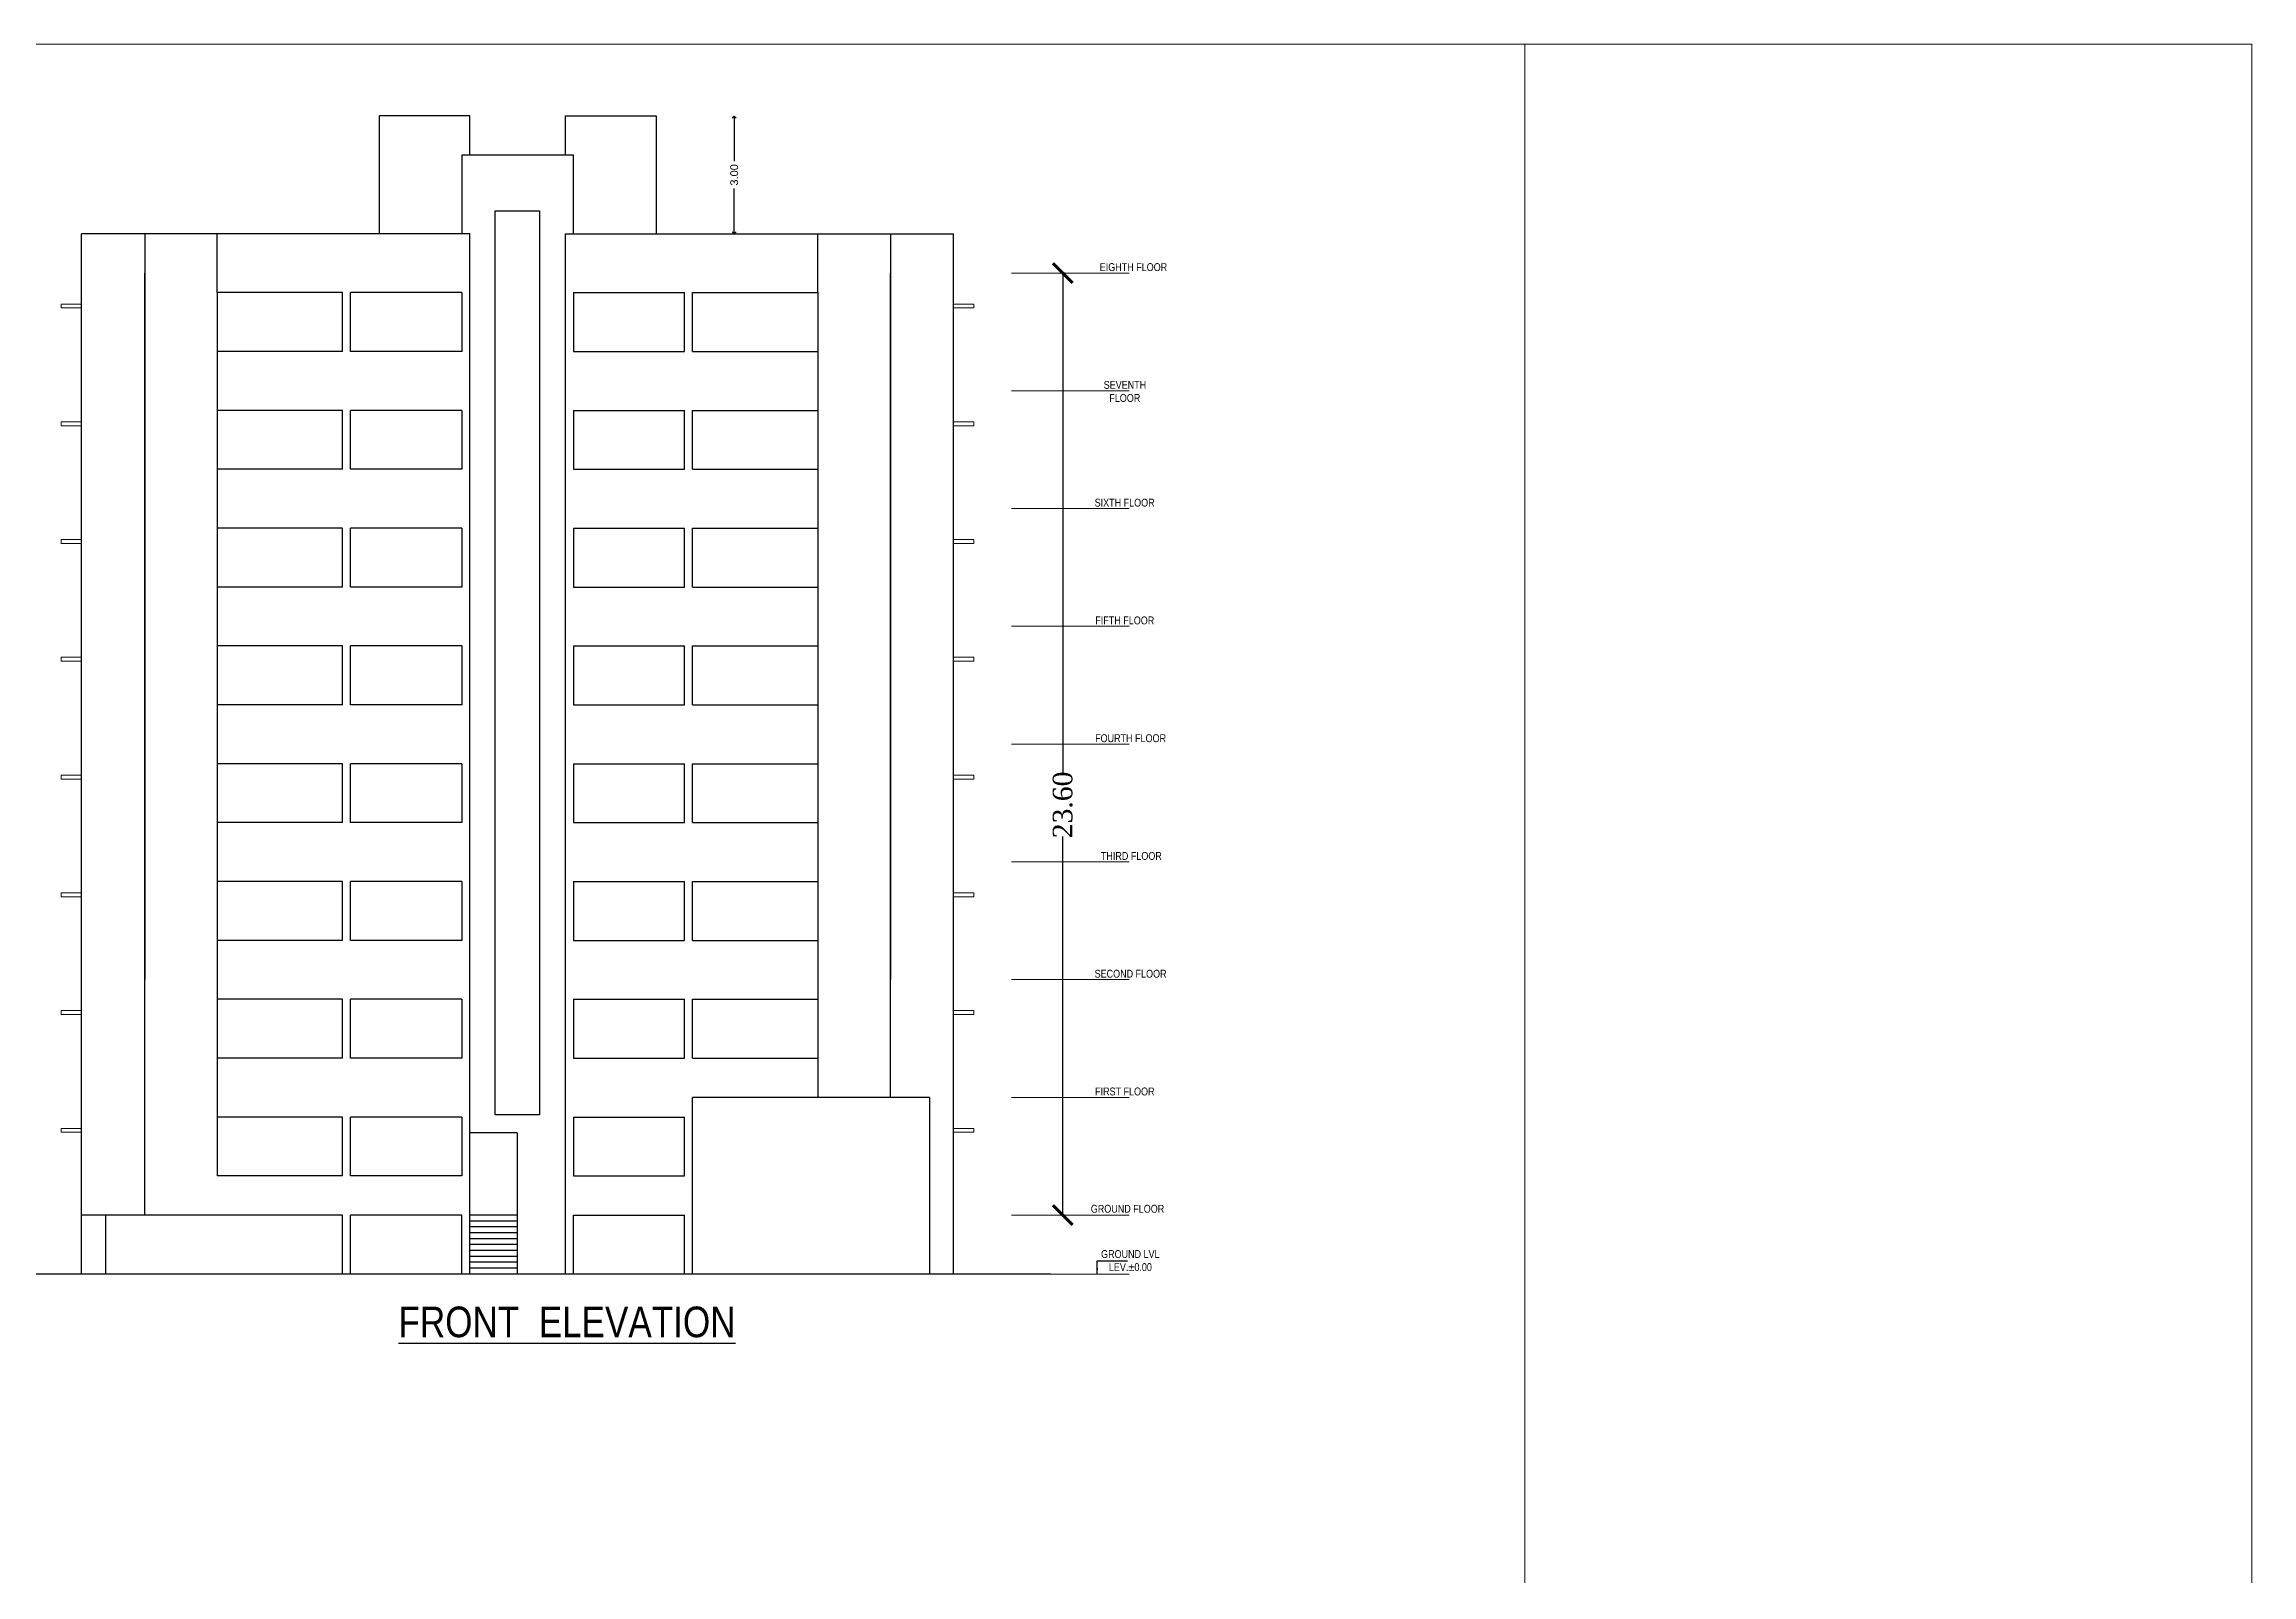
# Model space of a CAD drawing. Header units: metres. Extents: x 0 to 63445, y 32350 to 32804.
# Drawn here: x 63388.3 to 63444.5, y 32765.5 to 32804.5 of the extents above; entities that cross this region are included whole.
import ezdxf

# ---------------------------------------------------------------- set-up
doc = ezdxf.new("R2010")
doc.units = ezdxf.units.M
doc.header["$MEASUREMENT"] = 0
doc.header["$PDMODE"] = 34
doc.header["$PDSIZE"] = -10
doc.linetypes.add('ACAD_ISO03W100', pattern=[30, 12, -18])
doc.linetypes.add('CONTINULUS', pattern=[0])
doc.layers.get('0').update_dxf_attribs({"lineweight": 25})
doc.layers.add('ar-text', color=33, linetype='Continuous')
for name, color, linetype, lineweight in [('ar-win out', 5, 'Continuous', 9), ('ELEVATION', 142, 'Continuous', 9), ('s-thin', 2, 'Continuous', 13), ('wall', 7, 'Continuous', 30)]:
    doc.layers.add(name, color=color, linetype=linetype, lineweight=lineweight)
doc.layers.add('BLK_1_MUMTY_HT', color=7, linetype='Continuous', plot=False)
doc.styles.add('ananya', font='ARIALN.TTF')
doc.styles.add('Arial', font='arial.ttf', dxfattribs={"height": 0.2})
doc.styles.add('roman', font='romans.shx', dxfattribs={"width": 0.8})
doc.styles.add('style2', font='arial.ttf', dxfattribs={"height": 0.25})
doc.styles.add('TNR', font='times.ttf', dxfattribs={"height": 0.5})
doc.dimstyles.new('ARCHANA', dxfattribs={"dimscale": 0, "dimtxt": 0.5, "dimasz": 0.5, "dimexe": 0, "dimexo": 0, "dimgap": 0, "dimtad": 0, "dimzin": 0, "dimdsep": 46, "dimtxsty": 'TNR', "dimblk": 'ARCHTICK', "dimcen": 0.09, "dimclrd": 36, "dimclre": 36, "dimclrt": 7, "dimadec": 0, "dimazin": 0, "dimtfac": 1, "dimtofl": 0, "dimtmove": 0, "dimatfit": 3, "dimldrblk": 'ARCHTICK', "dimfxl": 1, "dimfrac": 2, "dimtolj": 1, "dimtzin": 0, "dimlwd": -1, "dimlwe": -1, "dimarcsym": 0})
doc.dimstyles.new('INT DIM', dxfattribs={"dimtxt": 0.3, "dimasz": 0.1, "dimexe": 0.18, "dimexo": 0.0625, "dimgap": 0.09, "dimtad": 0, "dimzin": 0, "dimdsep": 46, "dimtxsty": 'style2', "dimblk": 'OPEN90', "dimcen": 0.09, "dimse1": 1, "dimse2": 1, "dimclrd": 250, "dimclrt": 256, "dimadec": 0, "dimazin": 0, "dimtfac": 1, "dimtofl": 0, "dimtmove": 0, "dimatfit": 3, "dimfxl": 0.18, "dimtolj": 1, "dimtzin": 0, "dimlwd": -1, "dimarcsym": 0})
doc.dimstyles.new('meter', dxfattribs={"dimscale": 0, "dimtxt": 0.175, "dimasz": 0.15, "dimexe": 0.15, "dimexo": 0.15, "dimgap": 0.15, "dimtad": 0, "dimtoh": 1, "dimdec": 3, "dimzin": 1, "dimdsep": 46, "dimtxsty": 'roman', "dimblk": 'ARCHTICK', "dimcen": 0.09, "dimclrd": 256, "dimclre": 256, "dimclrt": 256, "dimadec": 0, "dimazin": 0, "dimtfac": 1, "dimtdec": 3, "dimtofl": 0, "dimtmove": 1, "dimatfit": 0, "dimfxl": 1, "dimtolj": 1, "dimtzin": 0, "dimlwd": -1, "dimlwe": -1, "dimarcsym": 1})

# ---------------------------------------------------------------- blocks, each defined once
blk = doc.blocks.new('_ArchTick')
at = {"color": 0, "linetype": 'ByBlock', "const_width": 0.15}
blk.add_lwpolyline([(-0.5, -0.5), (0.5, 0.5)], dxfattribs=at)
blk = doc.blocks.new('*D305')
at = {"layer": 'Defpoints', "color": 0, "ltscale": 0.5, "transparency": 16777216}
for p in [(63414.23, 32798.646), (63414.281, 32798.646), (63414.281, 32774.646)]:
    blk.add_point(p, dxfattribs=at)
at = {"layer": 'wall', "color": 36, "ltscale": 0.5, "transparency": 16777216}
for p, q in [((63414.281, 32798.646), (63414.23, 32798.646)), ((63414.23, 32798.646), (63414.23, 32785.907)), ((63414.23, 32774.646), (63414.23, 32784.288)), ((63414.281, 32774.646), (63414.23, 32774.646))]:
    blk.add_line(p, q, dxfattribs=at)
at = {"layer": 'wall', "color": 36, "ltscale": 0.5, "transparency": 16777216, "xscale": 0.5, "yscale": 0.5, "zscale": 0.5}
for p, rotation in [((63414.23, 32798.646), 90), ((63414.23, 32774.646), 270)]:
    blk.add_blockref('_ArchTick', p, dxfattribs=dict(at, rotation=rotation))
at = {"layer": 'wall', "color": 7, "ltscale": 0.5, "transparency": 16777216, "insert": (63414.23, 32785.097), "char_height": 0.5, "attachment_point": 5, "rotation": 90, "style": 'TNR'}
blk.add_mtext('\\A1;23.60', dxfattribs=at)
blk = doc.blocks.new('_Open90')
at = {"color": 0, "linetype": 'ByBlock', "lineweight": -2}
for p, q in [((0, 0), (-1, 0)), ((-0.5, 0.5), (0, 0)), ((0, 0), (-0.5, -0.5))]:
    blk.add_line(p, q, dxfattribs=at)
blk = doc.blocks.new('*D381')
at = {"layer": 'BLK_1_MUMTY_HT', "color": 250, "ltscale": 0.05, "transparency": 16777216}
for p, q in [((63405.859, 32802.546), (63405.859, 32801.496)), ((63405.859, 32799.746), (63405.859, 32800.797))]:
    blk.add_line(p, q, dxfattribs=at)
at = {"layer": 'Defpoints', "color": 0, "linetype": 'CONTINULUS', "ltscale": 0.05, "transparency": 16777216}
for p in [(63403.867, 32802.646), (63405.859, 32802.646), (63403.173, 32799.646)]:
    blk.add_point(p, dxfattribs=at)
at = {"layer": 'BLK_1_MUMTY_HT', "color": 250, "linetype": 'CONTINULUS', "ltscale": 0.05, "transparency": 16777216, "xscale": 0.1, "yscale": 0.1, "zscale": 0.1}
for p, rotation in [((63405.859, 32802.646), 90), ((63405.859, 32799.646), 270)]:
    blk.add_blockref('_Open90', p, dxfattribs=dict(at, rotation=rotation))
at = {"layer": 'BLK_1_MUMTY_HT', "linetype": 'CONTINULUS', "ltscale": 0.05, "transparency": 16777216, "insert": (63405.859, 32801.146), "char_height": 0.2, "attachment_point": 5, "rotation": 90, "style": 'Arial', "bg_fill": 3, "box_fill_scale": 1.25, "bg_fill_color": 256, "bg_fill_true_color": 13158600, "bg_fill_transparency": 0}
blk.add_mtext('\\A1;3.00', dxfattribs=at)

msp = doc.modelspace()

# ---------------------------------------------------------------- linework, layer by layer
at = {"layer": 'ar-win out'}
for points in [[(63389.2305, 32797.8562), (63388.7147, 32797.8562), (63388.7147, 32797.7562), (63389.2305, 32797.7562)], [(63411.4479, 32797.8562), (63411.9637, 32797.8562), (63411.9637, 32797.7562), (63411.4479, 32797.7562)], [(63389.2305, 32794.8562), (63388.7147, 32794.8562), (63388.7147, 32794.7562), (63389.2305, 32794.7562)], [(63411.4479, 32794.8562), (63411.9637, 32794.8562), (63411.9637, 32794.7562), (63411.4479, 32794.7562)], [(63389.2305, 32791.8562), (63388.7147, 32791.8562), (63388.7147, 32791.7562), (63389.2305, 32791.7562)], [(63411.4479, 32791.8562), (63411.9637, 32791.8562), (63411.9637, 32791.7562), (63411.4479, 32791.7562)], [(63389.2305, 32788.8562), (63388.7147, 32788.8562), (63388.7147, 32788.7562), (63389.2305, 32788.7562)], [(63411.4479, 32788.8562), (63411.9637, 32788.8562), (63411.9637, 32788.7562), (63411.4479, 32788.7562)], [(63389.2305, 32785.8562), (63388.7147, 32785.8562), (63388.7147, 32785.7562), (63389.2305, 32785.7562)], [(63411.4479, 32785.8562), (63411.9637, 32785.8562), (63411.9637, 32785.7562), (63411.4479, 32785.7562)], [(63389.2305, 32782.8562), (63388.7147, 32782.8562), (63388.7147, 32782.7562), (63389.2305, 32782.7562)], [(63411.4479, 32782.8562), (63411.9637, 32782.8562), (63411.9637, 32782.7562), (63411.4479, 32782.7562)], [(63389.2305, 32779.8562), (63388.7147, 32779.8562), (63388.7147, 32779.7562), (63389.2305, 32779.7562)], [(63411.4479, 32779.8562), (63411.9637, 32779.8562), (63411.9637, 32779.7562), (63411.4479, 32779.7562)], [(63389.2305, 32776.8562), (63388.7147, 32776.8562), (63388.7147, 32776.7562), (63389.2305, 32776.7562)], [(63411.4479, 32776.8562), (63411.9637, 32776.8562), (63411.9637, 32776.7562), (63411.4479, 32776.7562)]]:
    msp.add_lwpolyline(points, dxfattribs=at)
at = {"layer": 'ELEVATION', "ltscale": 20}
msp.add_line((63425.9956, 32728.8756), (63426.0049, 32804.4763), dxfattribs=at)
msp.add_lwpolyline([(63302.519, 32713.7378), (63444.5259, 32713.7378), (63444.5259, 32804.4763), (63302.519, 32804.4763)], close=True, dxfattribs=at)
at = {"layer": 's-thin', "linetype": 'ACAD_ISO03W100', "ltscale": 0.25}
for p, q in [((63412.9258, 32798.6462), (63416.6085, 32798.6462)), ((63412.9258, 32795.6462), (63416.6085, 32795.6462)), ((63412.9258, 32792.6462), (63416.6085, 32792.6462)), ((63412.9258, 32789.6462), (63416.6085, 32789.6462)), ((63412.9258, 32786.6462), (63416.6085, 32786.6462)), ((63412.9258, 32783.6462), (63416.6085, 32783.6462)), ((63412.9258, 32780.6462), (63416.6085, 32780.6462)), ((63412.9258, 32777.6462), (63416.6085, 32777.6462)), ((63412.9258, 32774.6462), (63416.6085, 32774.6462)), ((63412.9258, 32773.1462), (63416.871, 32773.1462))]:
    msp.add_line(p, q, dxfattribs=at)
at = {"layer": 'wall', "ltscale": 0.5}
for p, q in [((63399.12, 32802.6464), (63396.8116, 32802.6464)), ((63396.8116, 32802.6464), (63396.8116, 32799.6462)), ((63399.12, 32801.6462), (63399.12, 32802.6464)), ((63401.5584, 32802.6464), (63403.8668, 32802.6464)), ((63401.5584, 32801.6462), (63401.5584, 32802.6464)), ((63403.8668, 32802.6464), (63403.8668, 32799.6462)), ((63401.7616, 32801.6462), (63398.9167, 32801.6462)), ((63398.9167, 32801.6462), (63398.9167, 32799.6462)), ((63401.7616, 32799.6462), (63401.7616, 32801.6462)), ((63389.2305, 32773.1462), (63389.2305, 32799.6462)), ((63399.12, 32799.6462), (63389.2305, 32799.6462)), ((63390.8393, 32799.6462), (63390.8393, 32780.6462)), ((63392.6893, 32798.1462), (63392.6893, 32799.6462)), ((63399.12, 32773.1462), (63399.12, 32799.6462)), ((63401.5584, 32773.1462), (63401.5584, 32799.6462)), ((63401.5584, 32799.6462), (63411.4479, 32799.6462)), ((63407.9891, 32798.1462), (63407.9891, 32799.6462)), ((63409.8391, 32799.6462), (63409.8391, 32780.6462)), ((63411.4479, 32773.1462), (63411.4479, 32799.6462)), ((63390.8393, 32774.6462), (63390.8393, 32798.6462)), ((63409.8391, 32777.6462), (63409.8391, 32798.6462)), ((63395.8814, 32798.1462), (63392.6893, 32798.1462)), ((63392.6893, 32798.1462), (63392.6893, 32775.6462)), ((63395.8814, 32796.6462), (63395.8814, 32798.1462)), ((63398.9167, 32798.1462), (63396.0846, 32798.1462)), ((63396.0846, 32796.6462), (63396.0846, 32798.1462)), ((63398.9167, 32798.1462), (63398.9167, 32796.6462)), ((63401.7616, 32798.1462), (63404.5938, 32798.1462)), ((63401.7616, 32798.1462), (63401.7616, 32796.6462)), ((63404.5938, 32796.6462), (63404.5938, 32798.1462)), ((63404.797, 32798.1462), (63407.9891, 32798.1462)), ((63404.797, 32796.6462), (63404.797, 32798.1462)), ((63407.9891, 32798.1462), (63407.9891, 32777.6462)), ((63395.8814, 32796.6462), (63392.6893, 32796.6462)), ((63398.9167, 32796.6462), (63396.0846, 32796.6462)), ((63401.7616, 32796.6462), (63404.5938, 32796.6462)), ((63404.797, 32796.6462), (63407.9891, 32796.6462)), ((63395.8814, 32795.1462), (63392.6893, 32795.1462)), ((63392.6893, 32795.1462), (63392.6893, 32793.6462)), ((63395.8814, 32793.6462), (63395.8814, 32795.1462)), ((63398.9167, 32795.1462), (63396.0846, 32795.1462)), ((63396.0846, 32793.6462), (63396.0846, 32795.1462)), ((63398.9167, 32795.1462), (63398.9167, 32793.6462)), ((63401.7616, 32795.1462), (63404.5938, 32795.1462)), ((63401.7616, 32795.1462), (63401.7616, 32793.6462)), ((63404.5938, 32793.6462), (63404.5938, 32795.1462)), ((63404.797, 32795.1462), (63407.9891, 32795.1462)), ((63404.797, 32793.6462), (63404.797, 32795.1462)), ((63407.9891, 32795.1462), (63407.9891, 32793.6462)), ((63395.8814, 32793.6462), (63392.6893, 32793.6462)), ((63398.9167, 32793.6462), (63396.0846, 32793.6462)), ((63401.7616, 32793.6462), (63404.5938, 32793.6462)), ((63404.797, 32793.6462), (63407.9891, 32793.6462)), ((63395.8814, 32792.1462), (63392.6893, 32792.1462)), ((63392.6893, 32792.1462), (63392.6893, 32790.6462)), ((63395.8814, 32790.6462), (63395.8814, 32792.1462)), ((63398.9167, 32792.1462), (63396.0846, 32792.1462)), ((63396.0846, 32790.6462), (63396.0846, 32792.1462)), ((63398.9167, 32792.1462), (63398.9167, 32790.6462)), ((63401.7616, 32792.1462), (63404.5938, 32792.1462)), ((63401.7616, 32792.1462), (63401.7616, 32790.6462)), ((63404.5938, 32790.6462), (63404.5938, 32792.1462)), ((63404.797, 32792.1462), (63407.9891, 32792.1462)), ((63404.797, 32790.6462), (63404.797, 32792.1462)), ((63407.9891, 32792.1462), (63407.9891, 32790.6462)), ((63395.8814, 32790.6462), (63392.6893, 32790.6462)), ((63398.9167, 32790.6462), (63396.0846, 32790.6462)), ((63401.7616, 32790.6462), (63404.5938, 32790.6462)), ((63404.797, 32790.6462), (63407.9891, 32790.6462)), ((63395.8814, 32789.1462), (63392.6893, 32789.1462)), ((63392.6893, 32789.1462), (63392.6893, 32787.6462)), ((63395.8814, 32787.6462), (63395.8814, 32789.1462)), ((63398.9167, 32789.1462), (63396.0846, 32789.1462)), ((63396.0846, 32787.6462), (63396.0846, 32789.1462)), ((63398.9167, 32789.1462), (63398.9167, 32787.6462)), ((63401.7616, 32789.1462), (63404.5938, 32789.1462)), ((63401.7616, 32789.1462), (63401.7616, 32787.6462)), ((63404.5938, 32787.6462), (63404.5938, 32789.1462)), ((63404.797, 32789.1462), (63407.9891, 32789.1462)), ((63404.797, 32787.6462), (63404.797, 32789.1462)), ((63407.9891, 32789.1462), (63407.9891, 32787.6462)), ((63395.8814, 32787.6462), (63392.6893, 32787.6462)), ((63398.9167, 32787.6462), (63396.0846, 32787.6462)), ((63401.7616, 32787.6462), (63404.5938, 32787.6462)), ((63404.797, 32787.6462), (63407.9891, 32787.6462)), ((63395.8814, 32786.1462), (63392.6893, 32786.1462)), ((63392.6893, 32786.1462), (63392.6893, 32784.6462)), ((63395.8814, 32784.6462), (63395.8814, 32786.1462)), ((63398.9167, 32786.1462), (63396.0846, 32786.1462)), ((63396.0846, 32784.6462), (63396.0846, 32786.1462)), ((63398.9167, 32786.1462), (63398.9167, 32784.6462)), ((63401.7616, 32786.1462), (63404.5938, 32786.1462)), ((63401.7616, 32786.1462), (63401.7616, 32784.6462)), ((63404.5938, 32784.6462), (63404.5938, 32786.1462)), ((63404.797, 32786.1462), (63407.9891, 32786.1462)), ((63404.797, 32784.6462), (63404.797, 32786.1462)), ((63407.9891, 32786.1462), (63407.9891, 32784.6462)), ((63395.8814, 32784.6462), (63392.6893, 32784.6462)), ((63398.9167, 32784.6462), (63396.0846, 32784.6462)), ((63401.7616, 32784.6462), (63404.5938, 32784.6462)), ((63404.797, 32784.6462), (63407.9891, 32784.6462)), ((63395.8814, 32783.1462), (63392.6893, 32783.1462)), ((63392.6893, 32783.1462), (63392.6893, 32781.6462)), ((63395.8814, 32781.6462), (63395.8814, 32783.1462)), ((63398.9167, 32783.1462), (63396.0846, 32783.1462)), ((63396.0846, 32781.6462), (63396.0846, 32783.1462)), ((63398.9167, 32783.1462), (63398.9167, 32781.6462)), ((63401.7616, 32783.1462), (63404.5938, 32783.1462)), ((63401.7616, 32783.1462), (63401.7616, 32781.6462)), ((63404.5938, 32781.6462), (63404.5938, 32783.1462)), ((63404.797, 32783.1462), (63407.9891, 32783.1462)), ((63404.797, 32781.6462), (63404.797, 32783.1462)), ((63407.9891, 32783.1462), (63407.9891, 32781.6462)), ((63395.8814, 32781.6462), (63392.6893, 32781.6462)), ((63398.9167, 32781.6462), (63396.0846, 32781.6462)), ((63401.7616, 32781.6462), (63404.5938, 32781.6462)), ((63404.797, 32781.6462), (63407.9891, 32781.6462)), ((63395.8814, 32780.1462), (63392.6893, 32780.1462)), ((63392.6893, 32780.1462), (63392.6893, 32778.6462)), ((63395.8814, 32778.6462), (63395.8814, 32780.1462)), ((63398.9167, 32780.1462), (63396.0846, 32780.1462)), ((63396.0846, 32778.6462), (63396.0846, 32780.1462)), ((63398.9167, 32780.1462), (63398.9167, 32778.6462)), ((63401.7616, 32780.1462), (63404.5938, 32780.1462)), ((63401.7616, 32780.1462), (63401.7616, 32778.6462)), ((63404.5938, 32778.6462), (63404.5938, 32780.1462)), ((63404.797, 32780.1462), (63407.9891, 32780.1462)), ((63404.797, 32778.6462), (63404.797, 32780.1462)), ((63407.9891, 32780.1462), (63407.9891, 32778.6462)), ((63395.8814, 32778.6462), (63392.6893, 32778.6462)), ((63398.9167, 32778.6462), (63396.0846, 32778.6462)), ((63401.7616, 32778.6462), (63404.5938, 32778.6462)), ((63404.797, 32778.6462), (63407.9891, 32778.6462)), ((63395.8814, 32777.1462), (63392.6893, 32777.1462)), ((63392.6893, 32777.1462), (63392.6893, 32775.6462)), ((63395.8814, 32775.6462), (63395.8814, 32777.1462)), ((63396.0846, 32775.6462), (63396.0846, 32777.1462)), ((63398.9167, 32777.1462), (63396.0846, 32777.1462)), ((63398.9167, 32777.1462), (63398.9167, 32775.6462)), ((63401.7616, 32777.1462), (63404.5938, 32777.1462)), ((63401.7616, 32777.1462), (63401.7616, 32775.6462)), ((63404.5938, 32775.6462), (63404.5938, 32777.1462)), ((63404.797, 32773.1462), (63404.797, 32777.6462)), ((63410.8383, 32777.6462), (63404.797, 32777.6462)), ((63410.8383, 32777.6462), (63410.8383, 32773.1462)), ((63400.3319, 32776.7462), (63399.12, 32776.7462)), ((63400.3319, 32776.7462), (63400.3319, 32773.1462)), ((63395.8814, 32775.6462), (63392.6893, 32775.6462)), ((63398.9167, 32775.6462), (63396.0846, 32775.6462)), ((63401.7616, 32775.6462), (63404.5938, 32775.6462)), ((63395.8814, 32774.6462), (63389.2305, 32774.6462)), ((63389.8401, 32774.6462), (63389.8401, 32773.1462)), ((63395.8814, 32773.1462), (63395.8814, 32774.6462)), ((63398.9167, 32774.6462), (63396.0846, 32774.6462)), ((63396.0846, 32773.1462), (63396.0846, 32774.6462)), ((63398.9167, 32773.1462), (63398.9167, 32774.6462)), ((63400.3319, 32774.6462), (63399.12, 32774.6462)), ((63400.3319, 32774.4962), (63399.12, 32774.4962)), ((63400.3319, 32774.3462), (63399.12, 32774.3462)), ((63401.7616, 32773.1462), (63401.7616, 32774.6462)), ((63401.7616, 32774.6462), (63404.5938, 32774.6462)), ((63404.5938, 32773.1462), (63404.5938, 32774.6462)), ((63400.3319, 32774.1962), (63399.12, 32774.1962)), ((63400.3319, 32774.0462), (63399.12, 32774.0462)), ((63400.3319, 32773.8962), (63399.12, 32773.8962)), ((63400.3319, 32773.7462), (63399.12, 32773.7462)), ((63400.3319, 32773.5962), (63399.12, 32773.5962)), ((63400.3319, 32773.4462), (63399.12, 32773.4462)), ((63400.3319, 32773.2962), (63399.12, 32773.2962)), ((63413.9249, 32773.1462), (63386.803, 32773.1462))]:
    msp.add_line(p, q, dxfattribs=at)
msp.add_lwpolyline([(63399.7677, 32800.2317), (63400.896, 32800.2317), (63400.896, 32777.1984), (63399.7677, 32777.1984)], close=True, dxfattribs=at)

# ---------------------------------------------------------------- texts
at = {"layer": 'ar-text', "ltscale": 0.005, "attachment_point": 1, "style": 'ananya'}
for s, width, insert, char_height in [('\\pi0.19318;EIGHTH FLOOR ', 2.083636, (63414.9786, 32798.8966), 0.2), ('\\pi0.29479;SEVENTH \\P\\pi0.43749;FLOOR ', 1.641965, (63414.9786, 32795.8966), 0.2), ('\\pi0.06389;SIXTH FLOOR ', 1.641965, (63414.9786, 32792.8966), 0.2), ('\\pi0.08115;FIFTH FLOOR ', 1.641965, (63414.9786, 32789.8966), 0.2), ('\\pi0.07536;FOURTH FLOOR ', 1.935713, (63414.9786, 32786.8966), 0.2), ('\\pi0.22258;THIRD FLOOR ', 1.989086, (63414.9786, 32783.8966), 0.2), ('\\pi0.49962;SECOND FLOOR ', 2.81875, (63414.5422, 32780.8966), 0.2), ('\\pi0.07473;FIRST FLOOR ', 1.641965, (63414.9786, 32777.8966), 0.2), ('\\pi3.90073;{\\LFRONT  ELEVATION }', 16.241001, (63393.404, 32772.3168), 0.78)]:
    msp.add_mtext_dynamic_manual_height_columns(s, width=width, gutter_width=2.5, heights=[0], dxfattribs=dict(at, insert=insert, char_height=char_height))
at = {"layer": 'ar-text', "ltscale": 0.005, "char_height": 0.2, "attachment_point": 1, "style": 'ananya'}
for s, insert, width in [('\\pi0.08926;GROUND FLOOR ', (63414.8551, 32774.9082), 2.135566), ('\\pi0.089264;GROUND LVL\\P\\pi0.28682;LEV.±0.00', (63415.1176, 32773.7558), 2.367838)]:
    msp.add_mtext(s, dxfattribs=dict(at, insert=insert, width=width))

# ---------------------------------------------------------------- dimensions: what is measured, and where the dimension line sits
at = {"layer": 'wall', "ltscale": 0.5}
dim = msp.add_linear_dim(base=(63414.2304, 32798.6462), p1=(63414.281, 32774.6462), p2=(63414.281, 32798.6462), angle=90, text='23.60', dimstyle='ARCHANA', override={"dimscale": 1, "dimfxl": 6, "dimarcsym": 1}, dxfattribs=at)
dim.commit()
dim.dimension.update_dxf_attribs({"geometry": '*D305', "text_midpoint": (63414.2304, 32785.0974), "dimtype": 160})

# ---------------------------------------------------------------- leaders
at = {"layer": 'ar-text', "ltscale": 0.005}
msp.add_leader([(63415.1071, 32773.1462), (63415.1071, 32773.4821), (63415.8754, 32773.4821)], dimstyle='meter', override={"dimscale": 1, "dimfxl": 0}, dxfattribs=at)

# ---------------------------------------------------------------- next in the draw order: dimensions: what is measured, and where the dimension line sits
at = {"layer": 'BLK_1_MUMTY_HT', "linetype": 'CONTINULUS', "ltscale": 0.05}
dim = msp.add_linear_dim(base=(63405.8587, 32802.6464), p1=(63403.1731, 32799.6462), p2=(63403.8668, 32802.6464), angle=90, dimstyle='INT DIM', override={"dimtxt": 0.2, "dimtxsty": 'Arial', "dimfxl": 0.125, "dimtfill": 1, "dimtfillclr": 7, "dimarcsym": 1}, dxfattribs=at)
dim.commit()
dim.dimension.update_dxf_attribs({"geometry": '*D381', "text_midpoint": (63405.8587, 32801.1463)})

doc.saveas('drawing.dxf')
